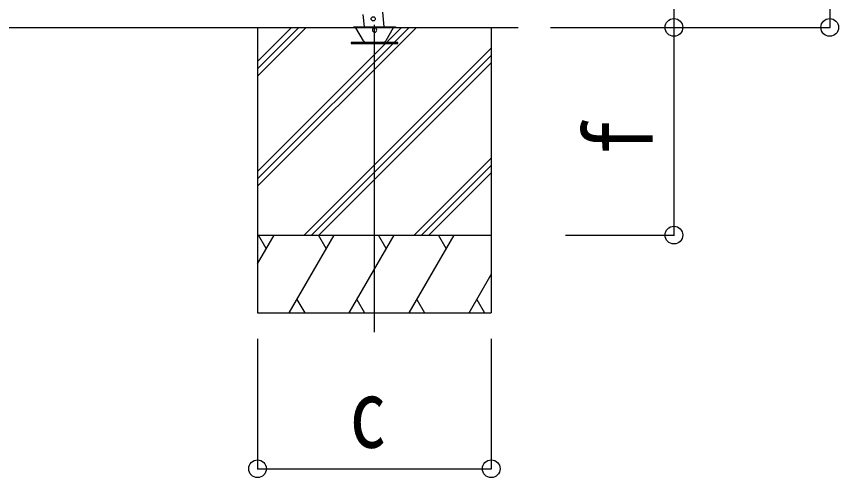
# Model space of a CAD drawing. Units: millimetres, scale not verified. Extents: x -16820 to 16820, y -11880 to 11880.
# Drawn here: x -11632 to -10050, y -5725 to -4837 of the extents above; entities that cross this region are included whole.
import ezdxf
from ezdxf.enums import TextEntityAlignment as Align

# ---------------------------------------------------------------- set-up
doc = ezdxf.new("R2010")
doc.units = ezdxf.units.MM
doc.header["$LTSCALE"] = 40
for name, color, linetype in [('0-3_YKK_12', 2, 'Continuous'), ('0-4_YKK_13', 4, 'Continuous'), ('0-5_YKK_A1', 4, 'Continuous'), ('0-6_YKK_D', 6, 'Continuous')]:
    doc.layers.add(name, color=color, linetype=linetype)
doc.styles.add('ＭＳ ゴシック', font='')
doc.styles.get('ＭＳ ゴシック').set_extended_font_data('MS Gothic')

msp = doc.modelspace()

# ---------------------------------------------------------------- linework, layer by layer
at = {"layer": '0-3_YKK_12'}
msp.add_line((-10943.28, -5444.91), (-10942.84, -4852.98), dxfattribs=at)
at = {"layer": '0-4_YKK_13'}
for p, q in [((-10965.21, -4832.95), (-10962.68, -4857.07)), ((-10924.27, -4857.07), (-10927.22, -4828.95)), ((-10982.84, -4857.07), (-10902.84, -4857.07)), ((-10982.84, -4858.07), (-10982.84, -4857.07)), ((-10982.84, -4858.07), (-10902.84, -4858.07)), ((-10964.15, -4884.07), (-10978.87, -4858.57)), ((-10906.8, -4858.57), (-10921.53, -4884.07)), ((-10902.84, -4857.07), (-10902.84, -4858.07))]:
    msp.add_line(p, q, dxfattribs=at)
msp.add_lwpolyline([(-10898.09, -4889.07), (-10898.09, -4887.07), (-10988.09, -4887.07), (-10988.09, -4889.07)], close=True, dxfattribs=at)
msp.add_circle((-10945.51, -4841.53), 4, dxfattribs=at)
for centre, radius, start, end in [((-10979.73, -4859.07), 1, 30, 90), ((-10942.84, -4863.07), 4.25, 183.37229, 176.62771), ((-10905.94, -4859.07), 1, 90, 150), ((-10958.95, -4881.07), 6, 210, 270), ((-10926.72, -4881.07), 6, 270, 330)]:
    msp.add_arc(centre, radius, start, end, dxfattribs=at)
at = {"layer": '0-5_YKK_A1'}
for p, q in [((-11763.5, -4858.06), (-10666.56, -4858.06)), ((-11168.28, -4858.07), (-11168.28, -5408.07)), ((-11168.28, -5135.6), (-10890.75, -4858.07)), ((-11168.28, -5149.74), (-10876.61, -4858.07)), ((-11168.28, -5163.89), (-10862.46, -4858.07)), ((-11168.28, -4951.76), (-11074.6, -4858.07)), ((-11168.28, -4937.61), (-11088.74, -4858.07)), ((-11168.28, -4923.47), (-11102.88, -4858.07)), ((-10718.28, -4858.07), (-10718.28, -5408.07)), ((-11078.62, -5258.07), (-10718.28, -4897.74)), ((-11064.48, -5258.07), (-10718.28, -4911.88)), ((-11050.34, -5258.07), (-10718.28, -4926.02)), ((-10866.49, -5258.07), (-10718.28, -5109.87)), ((-10852.34, -5258.07), (-10718.28, -5124.01)), ((-10838.2, -5258.07), (-10718.28, -5138.15)), ((-11168.28, -5258.07), (-10718.28, -5258.07)), ((-11168.28, -5313.41), (-11136.33, -5258.07)), ((-11151.33, -5284.06), (-11166.33, -5258.07)), ((-11107.46, -5408.07), (-11020.86, -5258.07)), ((-11035.86, -5284.05), (-11050.86, -5258.07)), ((-10991.99, -5408.07), (-10905.39, -5258.07)), ((-10920.39, -5284.05), (-10935.39, -5258.07)), ((-10876.52, -5408.07), (-10789.92, -5258.07)), ((-10804.92, -5284.05), (-10819.92, -5258.07)), ((-10761.05, -5408.07), (-10718.28, -5333.99)), ((-11092.46, -5382.09), (-11077.46, -5408.07)), ((-10976.99, -5382.09), (-10961.99, -5408.07)), ((-10861.52, -5382.09), (-10846.52, -5408.07)), ((-10746.05, -5382.09), (-10731.05, -5408.07)), ((-11168.28, -5408.07), (-10718.28, -5408.07))]:
    msp.add_line(p, q, dxfattribs=at)
at = {"layer": '0-6_YKK_D'}
for p, q in [((-10066.56, -2454.66), (-10066.56, -4858.07)), ((-10366.56, -2655.49), (-10366.56, -4858.07)), ((-10604.19, -4858.07), (-10365.56, -4858.07)), ((-10604.19, -4858.07), (-10365.56, -4858.07)), ((-10603.19, -4858.07), (-10065.56, -4858.07)), ((-10366.56, -4858.07), (-10366.56, -5258.07)), ((-10575.58, -5258.07), (-10365.56, -5258.07)), ((-11168.28, -5458.07), (-11168.28, -5709.07)), ((-10718.28, -5458.07), (-10718.28, -5709.07)), ((-11168.28, -5708.07), (-10718.28, -5708.07))]:
    msp.add_line(p, q, dxfattribs=at)
for centre in [(-10366.56, -4858.07), (-10366.56, -4858.07), (-10066.56, -4858.07), (-10366.56, -5258.07), (-11168.28, -5708.07), (-10718.28, -5708.07)]:
    msp.add_circle(centre, 17, dxfattribs=at)

# ---------------------------------------------------------------- texts
at = {"layer": '0-6_YKK_D', "style": 'ＭＳ ゴシック', "width": 0.8}
msp.add_text('f', height=132, rotation=90, dxfattribs=at).set_placement((-10367.56, -5106.07), align=Align.BOTTOM_LEFT)
msp.add_text('c', height=132, dxfattribs=at).set_placement((-10991.28, -5707.07), align=Align.BOTTOM_LEFT)

doc.saveas('drawing.dxf')
